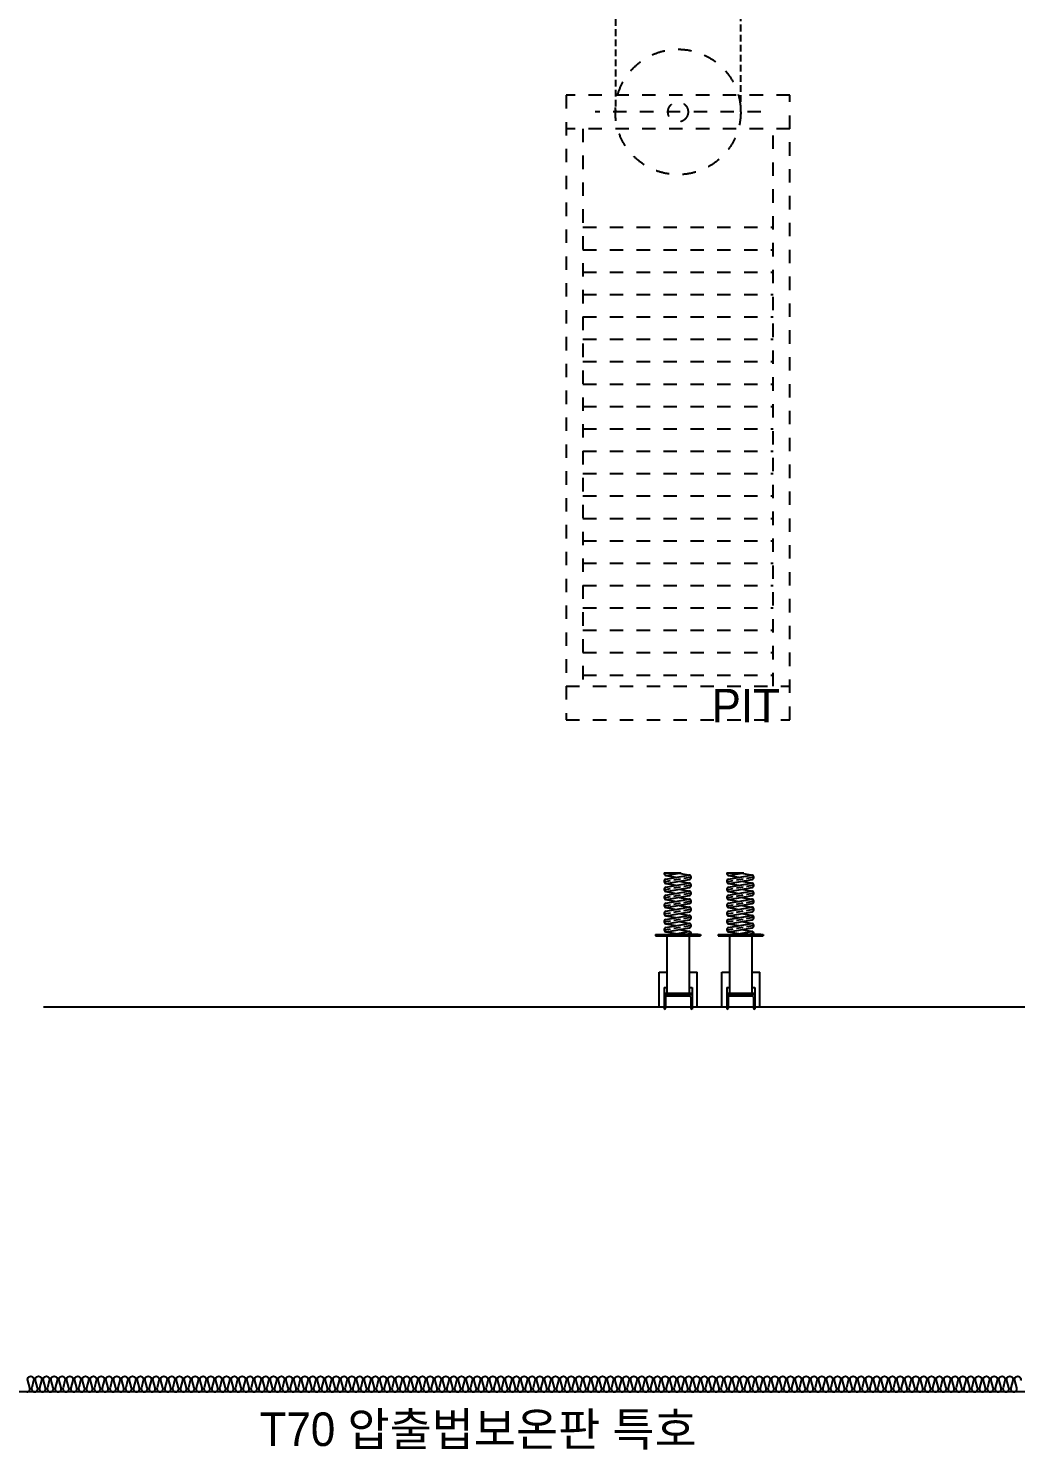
# Model space of a CAD drawing. Header units: millimetres. Extents: x -1320 to 172218, y -4077 to 50350.
# Drawn here: x 161032 to 165443, y -4077 to 2271 of the extents above; entities that cross this region are included whole.
import ezdxf
from ezdxf.enums import TextEntityAlignment as Align

# ---------------------------------------------------------------- set-up
doc = ezdxf.new("R2010")
doc.units = ezdxf.units.MM
doc.header["$LTSCALE"] = 60
doc.linetypes.add('HIDDEN', pattern=[2, 1, -1])
doc.linetypes.add('HIDDENX2', pattern=[0.75, 0.5, -0.25])
for name, color, linetype in [('8', 8, 'Continuous'), ('A-INS', 251, 'Continuous'), ('A-무근', 4, 'Continuous'), ('hidden', 9, 'HIDDENX2'), ('ISL', 251, 'Continuous')]:
    doc.layers.add(name, color=color, linetype=linetype)
doc.layers.add('NOPLOT-TEXT', color=11, linetype='Continuous', plot=False)
doc.layers.add('NOPLOT-단열', color=21, linetype='Continuous', plot=False)
doc.styles.add('Gtx', font='')
doc.styles.get('Gtx').set_extended_font_data('Dotum')

msp = doc.modelspace()

# ---------------------------------------------------------------- linework, layer by layer
at = {"layer": '8', "linetype": 'HIDDEN'}
for p, q in [((163435, 1973), (163435, -817.4)), ((164435, 1973), (163435, 1973)), ((164435, -817.4), (164435, 1973)), ((164305, 1898), (163565, 1898)), ((164435, 1823), (163435, 1823)), ((163510, 1823), (163510, -667.4)), ((164360, -667.4), (164360, 1823)), ((163510, 1382.6), (164360, 1382.6)), ((163510, 1282.6), (164360, 1282.6)), ((163510, 1182.6), (164360, 1182.6)), ((163510, 1082.6), (164360, 1082.6)), ((163510, 982.6), (164360, 982.6)), ((163510, 882.6), (164360, 882.6)), ((163510, 782.6), (164360, 782.6)), ((163510, 682.6), (164360, 682.6)), ((163510, 582.6), (164360, 582.6)), ((163510, 482.6), (164360, 482.6)), ((163510, 382.6), (164360, 382.6)), ((163510, 282.6), (164360, 282.6)), ((163510, 182.6), (164360, 182.6)), ((163510, 82.6), (164360, 82.6)), ((163510, -17.4), (164360, -17.4)), ((163510, -117.4), (164360, -117.4)), ((163510, -217.4), (164360, -217.4)), ((163510, -317.4), (164360, -317.4)), ((163510, -417.4), (164360, -417.4)), ((163510, -517.4), (164360, -517.4)), ((163510, -617.4), (164360, -617.4)), ((163435, -667.4), (164435, -667.4)), ((163435, -817.4), (164435, -817.4))]:
    msp.add_line(p, q, dxfattribs=at)
at = {"layer": '8'}
for p, q in [((163872.4, -1501), (163949.5, -1501)), ((163880.5, -1528.9), (163982.5, -1510.9)), ((163880.5, -1512.6), (163926.7, -1520.7)), ((163882.3, -1512.9), (163949.5, -1501)), ((163939.8, -1502.7), (163986, -1510.9)), ((164152.4, -1501), (164229.5, -1501)), ((164160.5, -1528.9), (164262.5, -1510.9)), ((164160.5, -1512.6), (164206.7, -1520.7)), ((164162.3, -1512.9), (164229.5, -1501)), ((164219.8, -1502.7), (164266, -1510.9)), ((163880.5, -1564.9), (163982.5, -1546.9)), ((163880.5, -1548.6), (163926.7, -1556.7)), ((163880.5, -1600.9), (163982.5, -1582.9)), ((163880.5, -1584.6), (163926.7, -1592.7)), ((163884, -1548.6), (163986, -1530.6)), ((163884, -1584.6), (163986, -1566.6)), ((163939.8, -1538.7), (163986, -1546.9)), ((163939.8, -1574.7), (163986, -1582.9)), ((164160.5, -1564.9), (164262.5, -1546.9)), ((164160.5, -1548.6), (164206.7, -1556.7)), ((164160.5, -1600.9), (164262.5, -1582.9)), ((164160.5, -1584.6), (164206.7, -1592.7)), ((164164, -1548.6), (164266, -1530.6)), ((164164, -1584.6), (164266, -1566.6)), ((164219.8, -1538.7), (164266, -1546.9)), ((164219.8, -1574.7), (164266, -1582.9)), ((163880.5, -1636.9), (163982.5, -1618.9)), ((163880.5, -1620.6), (163926.7, -1628.7)), ((163884, -1620.6), (163986, -1602.6)), ((163884, -1656.6), (163986, -1638.6)), ((163939.8, -1610.7), (163986, -1618.9)), ((163939.8, -1646.7), (163986, -1654.9)), ((164160.5, -1636.9), (164262.5, -1618.9)), ((164160.5, -1620.6), (164206.7, -1628.7)), ((164164, -1620.6), (164266, -1602.6)), ((164164, -1656.6), (164266, -1638.6)), ((164219.8, -1610.7), (164266, -1618.9)), ((164219.8, -1646.7), (164266, -1654.9)), ((163880.5, -1672.9), (163982.5, -1654.9)), ((163880.5, -1656.6), (163926.7, -1664.7)), ((163880.5, -1708.9), (163982.5, -1690.9)), ((163880.5, -1692.6), (163926.7, -1700.7)), ((163884, -1692.6), (163986, -1674.6)), ((163884, -1728.6), (163986, -1710.6)), ((163939.8, -1682.7), (163986, -1690.9)), ((164160.5, -1672.9), (164262.5, -1654.9)), ((164160.5, -1656.6), (164206.7, -1664.7)), ((164160.5, -1708.9), (164262.5, -1690.9)), ((164160.5, -1692.6), (164206.7, -1700.7)), ((164164, -1692.6), (164266, -1674.6)), ((164164, -1728.6), (164266, -1710.6)), ((164219.8, -1682.7), (164266, -1690.9)), ((163835, -1776), (163835, -1782)), ((163835, -1776), (164035, -1776)), ((163880.5, -1744.9), (163982.5, -1726.9)), ((163880.5, -1728.6), (163926.7, -1736.7)), ((163880.5, -1764.6), (163926.7, -1772.7)), ((163884, -1764.6), (163986, -1746.6)), ((163908.1, -1776), (163982.5, -1762.9)), ((163908.1, -1776), (163993.7, -1776)), ((164024.4, -1776), (163933.2, -1776)), ((163939.8, -1718.7), (163986, -1726.9)), ((163939.8, -1754.7), (163986, -1762.9)), ((164035, -1776), (164035, -1782)), ((164115, -1776), (164315, -1776)), ((164115, -1776), (164115, -1782)), ((164160.5, -1744.9), (164262.5, -1726.9)), ((164160.5, -1728.6), (164206.7, -1736.7)), ((164160.5, -1764.6), (164206.7, -1772.7)), ((164164, -1764.6), (164266, -1746.6)), ((164188.1, -1776), (164262.5, -1762.9)), ((164188.1, -1776), (164273.7, -1776)), ((164304.4, -1776), (164213.2, -1776)), ((164219.8, -1718.7), (164266, -1726.9)), ((164219.8, -1754.7), (164266, -1762.9)), ((164315, -1776), (164315, -1782)), ((163835, -1782), (164035, -1782)), ((163885, -1782), (163885, -2039)), ((163985, -1782), (163985, -2039)), ((164115, -1782), (164315, -1782)), ((164165, -1782), (164165, -2039)), ((164265, -1782), (164265, -2039)), ((163850, -1945), (163885, -1945)), ((163850, -2100), (163850, -1945)), ((163985, -1945), (164020, -1945)), ((164020, -2100), (164020, -1945)), ((164130, -1945), (164165, -1945)), ((164130, -2100), (164130, -1945)), ((164265, -1945), (164300, -1945)), ((164300, -2100), (164300, -1945)), ((163872.5, -2013), (163872.5, -2110)), ((163872.5, -2013), (163885, -2013)), ((163985, -2013), (163997.5, -2013)), ((163997.5, -2013), (163997.5, -2110)), ((164152.5, -2013), (164165, -2013)), ((164152.5, -2013), (164152.5, -2110)), ((164265, -2013), (164277.5, -2013)), ((164277.5, -2013), (164277.5, -2110)), ((163872.5, -2039), (163997.5, -2039)), ((163872.5, -2039), (163872.5, -2045)), ((163872.5, -2045), (163997.5, -2045)), ((163872.5, -2045), (163997.5, -2045)), ((163997.5, -2045), (163872.5, -2045)), ((163878.5, -2057), (163878.5, -2105)), ((163884.5, -2051), (163985.5, -2051)), ((163991.5, -2057), (163991.5, -2105)), ((163997.5, -2039), (163997.5, -2045)), ((164152.5, -2039), (164152.5, -2045)), ((164152.5, -2039), (164277.5, -2039)), ((164277.5, -2045), (164152.5, -2045)), ((164152.5, -2045), (164277.5, -2045)), ((164152.5, -2045), (164277.5, -2045)), ((164158.5, -2057), (164158.5, -2105)), ((164164.5, -2051), (164265.5, -2051)), ((164271.5, -2057), (164271.5, -2105)), ((164277.5, -2039), (164277.5, -2045)), ((163850, -2100), (163872.5, -2100)), ((163873.5, -2110), (163872.5, -2110)), ((163878.5, -2100), (163991.5, -2100)), ((163997.5, -2110), (163996.5, -2110)), ((163997.5, -2100), (164020, -2100)), ((164130, -2100), (164152.5, -2100)), ((164153.5, -2110), (164152.5, -2110)), ((164158.5, -2100), (164271.5, -2100)), ((164277.5, -2110), (164276.5, -2110)), ((164277.5, -2100), (164300, -2100))]:
    msp.add_line(p, q, dxfattribs=at)
at = {"layer": '8', "linetype": 'HIDDEN'}
for radius in [280, 45]:
    msp.add_circle((163935, 1898), radius, dxfattribs=at)
at = {"layer": '8'}
for centre, radius, start, end in [((163882.3, -1502.7), 10, 170.12205, 259.99202), ((163984.3, -1520.7), 10, 280.00798, 100.00798), ((164162.3, -1502.7), 10, 170.12205, 259.99202), ((164264.3, -1520.7), 10, 280.00798, 100.00798), ((163882.3, -1538.7), 10, 100.00798, 280.00798), ((163882.3, -1574.7), 10, 100.00798, 280.00798), ((163984.3, -1556.7), 10, 280.00798, 100.00798), ((163984.3, -1592.7), 10, 280.00798, 100.00798), ((164162.3, -1538.7), 10, 100.00798, 280.00798), ((164162.3, -1574.7), 10, 100.00798, 280.00798), ((164264.3, -1556.7), 10, 280.00798, 100.00798), ((164264.3, -1592.7), 10, 280.00798, 100.00798), ((163882.3, -1610.7), 10, 100.00798, 280.00798), ((163882.3, -1646.7), 10, 100.00798, 280.00798), ((163984.3, -1628.7), 10, 280.00798, 100.00798), ((164162.3, -1610.7), 10, 100.00798, 280.00798), ((164162.3, -1646.7), 10, 100.00798, 280.00798), ((164264.3, -1628.7), 10, 280.00798, 100.00798), ((163882.3, -1682.7), 10, 100.00798, 280.00798), ((163882.3, -1718.7), 10, 100.00798, 280.00798), ((163984.3, -1664.7), 10, 280.00798, 100.00798), ((163984.3, -1700.7), 10, 280.00798, 100.00798), ((164162.3, -1682.7), 10, 100.00798, 280.00798), ((164162.3, -1718.7), 10, 100.00798, 280.00798), ((164264.3, -1664.7), 10, 280.00798, 100.00798), ((164264.3, -1700.7), 10, 280.00798, 100.00798), ((163882.3, -1754.7), 10, 100.00798, 280.00798), ((163984.3, -1736.7), 10, 280.00798, 100.00798), ((163984.3, -1772.7), 10, 340.82518, 100.00798), ((164162.3, -1754.7), 10, 100.00798, 280.00798), ((164264.3, -1736.7), 10, 280.00798, 100.00798), ((164264.3, -1772.7), 10, 340.82518, 100.00798), ((163884.5, -2057), 6, 90, 180), ((163985.5, -2057), 6, 0, 90), ((164164.5, -2057), 6, 90, 180), ((164265.5, -2057), 6, 0, 90), ((163873.5, -2105), 5, 270, 0), ((163996.5, -2105), 5, 180, 270), ((164153.5, -2105), 5, 270, 0), ((164276.5, -2105), 5, 180, 270)]:
    msp.add_arc(centre, radius, start, end, dxfattribs=at)
at = {"layer": 'A-INS'}
msp.add_line((168070.2, -3820), (159380.2, -3820), dxfattribs=at)
at = {"layer": 'A-무근'}
msp.add_line((161100, -2100), (167100, -2100), dxfattribs=at)
at = {"layer": 'hidden'}
for p, q in [((164215, 1898), (164215, 48809.5, 0)), ((163655, 47942.1, 0), (163655, 1898)), ((163872.4, -1504.5), (163892, -1501)), ((163872.4, -1540.5), (163994.1, -1519)), ((164152.4, -1504.5), (164172, -1501)), ((164152.4, -1540.5), (164274.1, -1519)), ((163872.4, -1576.5), (163994.1, -1555)), ((164152.4, -1576.5), (164274.1, -1555)), ((163872.4, -1612.5), (163994.1, -1591)), ((163872.4, -1648.5), (163994.1, -1627)), ((164152.4, -1612.5), (164274.1, -1591)), ((164152.4, -1648.5), (164274.1, -1627)), ((163872.4, -1684.5), (163994.1, -1663)), ((163872.4, -1720.5), (163994.1, -1699)), ((164152.4, -1684.5), (164274.1, -1663)), ((164152.4, -1720.5), (164274.1, -1699)), ((163872.4, -1756.5), (163994.1, -1735)), ((163965.6, -1776), (163994.1, -1771)), ((164152.4, -1756.5), (164274.1, -1735)), ((164245.6, -1776), (164274.1, -1771))]:
    msp.add_line(p, q, dxfattribs=at)
at = {"layer": 'ISL', "elevation": 0}
msp.add_lwpolyline([(161025.2, -3820, 0.524856), (161038.3, -3801), (161029.6, -3769, -1.449198), (161055.8, -3769), (161047.1, -3801, 0.524856), (161060.2, -3820, 0.524856), (161073.3, -3801), (161064.6, -3769, -1.449198), (161090.8, -3769), (161082.1, -3801, 0.524856), (161095.2, -3820, 0.524856), (161108.3, -3801), (161099.6, -3769, -1.449198), (161125.8, -3769), (161117.1, -3801, 0.524856), (161130.2, -3820, 0.524856), (161143.3, -3801), (161134.6, -3769, -1.449198), (161160.8, -3769), (161152.1, -3801, 0.524856), (161165.2, -3820, 0.524856), (161178.3, -3801), (161169.6, -3769, -1.449198), (161195.8, -3769), (161187.1, -3801, 0.524856), (161200.2, -3820, 0.524856), (161213.3, -3801), (161204.6, -3769, -1.449198), (161230.8, -3769), (161222.1, -3801, 0.524856), (161235.2, -3820, 0.524856), (161248.3, -3801), (161239.6, -3769, -1.449198), (161265.8, -3769), (161257.1, -3801, 0.524856), (161270.2, -3820, 0.524856), (161283.3, -3801), (161274.6, -3769, -1.449198), (161300.8, -3769), (161292.1, -3801, 0.524856), (161305.2, -3820, 0.524856), (161318.3, -3801), (161309.6, -3769, -1.449198), (161335.8, -3769), (161327.1, -3801, 0.524856), (161340.2, -3820, 0.524856), (161353.3, -3801), (161344.6, -3769, -1.449198), (161370.8, -3769), (161362.1, -3801, 0.524856), (161375.2, -3820, 0.524856), (161388.3, -3801), (161379.6, -3769, -1.449198), (161405.8, -3769), (161397.1, -3801, 0.524856), (161410.2, -3820, 0.524856), (161423.3, -3801), (161414.6, -3769, -1.449198), (161440.8, -3769), (161432.1, -3801, 0.524856), (161445.2, -3820, 0.524856), (161458.3, -3801), (161449.6, -3769, -1.449198), (161475.8, -3769), (161467.1, -3801, 0.524856), (161480.2, -3820, 0.524856), (161493.3, -3801), (161484.6, -3769, -1.449198), (161510.8, -3769), (161502.1, -3801, 0.524856), (161515.2, -3820, 0.524856), (161528.3, -3801), (161519.6, -3769, -1.449198), (161545.8, -3769), (161537.1, -3801, 0.524856), (161550.2, -3820, 0.524856), (161563.3, -3801), (161554.6, -3769, -1.449198), (161580.8, -3769), (161572.1, -3801, 0.524856), (161585.2, -3820, 0.524856), (161598.3, -3801), (161589.6, -3769, -1.449198), (161615.8, -3769), (161607.1, -3801, 0.524856), (161620.2, -3820, 0.524856), (161633.3, -3801), (161624.6, -3769, -1.449198), (161650.8, -3769), (161642.1, -3801, 0.524856), (161655.2, -3820, 0.524856), (161668.3, -3801), (161659.6, -3769, -1.449198), (161685.8, -3769), (161677.1, -3801, 0.524856), (161690.2, -3820, 0.524856), (161703.3, -3801), (161694.6, -3769, -1.449198), (161720.8, -3769), (161712.1, -3801, 0.524856), (161725.2, -3820, 0.524856), (161738.3, -3801), (161729.6, -3769, -1.449198), (161755.8, -3769), (161747.1, -3801, 0.524856), (161760.2, -3820, 0.524856), (161773.3, -3801), (161764.6, -3769, -1.449198), (161790.8, -3769), (161782.1, -3801, 0.524856), (161795.2, -3820, 0.524856), (161808.3, -3801), (161799.6, -3769, -1.449198), (161825.8, -3769), (161817.1, -3801, 0.524856), (161830.2, -3820, 0.524856), (161843.3, -3801), (161834.6, -3769, -1.449198), (161860.8, -3769), (161852.1, -3801, 0.524856), (161865.2, -3820, 0.524856), (161878.3, -3801), (161869.6, -3769, -1.449198), (161895.8, -3769), (161887.1, -3801, 0.524856), (161900.2, -3820, 0.524856), (161913.3, -3801), (161904.6, -3769, -1.449198), (161930.8, -3769), (161922.1, -3801, 0.524856), (161935.2, -3820, 0.524856), (161948.3, -3801), (161939.6, -3769, -1.449198), (161965.8, -3769), (161957.1, -3801, 0.524856), (161970.2, -3820, 0.524856), (161983.3, -3801), (161974.6, -3769, -1.449198), (162000.8, -3769), (161992.1, -3801, 0.524856), (162005.2, -3820, 0.524856), (162018.3, -3801), (162009.6, -3769, -1.449198), (162035.8, -3769), (162027.1, -3801, 0.524856), (162040.2, -3820, 0.524856), (162053.3, -3801), (162044.6, -3769, -1.449198), (162070.8, -3769), (162062.1, -3801, 0.524856), (162075.2, -3820, 0.524856), (162088.3, -3801), (162079.6, -3769, -1.449198), (162105.8, -3769), (162097.1, -3801, 0.524856), (162110.2, -3820, 0.524856), (162123.3, -3801), (162114.6, -3769, -1.449198), (162140.8, -3769), (162132.1, -3801, 0.524856), (162145.2, -3820, 0.524856), (162158.3, -3801), (162149.6, -3769, -1.449198), (162175.8, -3769), (162167.1, -3801, 0.524856), (162180.2, -3820, 0.524856), (162193.3, -3801), (162184.6, -3769, -1.449198), (162210.8, -3769), (162202.1, -3801, 0.524856), (162215.2, -3820, 0.524856), (162228.3, -3801), (162219.6, -3769, -1.449198), (162245.8, -3769), (162237.1, -3801, 0.524856), (162250.2, -3820, 0.524856), (162263.3, -3801), (162254.6, -3769, -1.449198), (162280.8, -3769), (162272.1, -3801, 0.524856), (162285.2, -3820, 0.524856), (162298.3, -3801), (162289.6, -3769, -1.449198), (162315.8, -3769), (162307.1, -3801, 0.524856), (162320.2, -3820, 0.524856), (162333.3, -3801), (162324.6, -3769, -1.449198), (162350.8, -3769), (162342.1, -3801, 0.524856), (162355.2, -3820, 0.524856), (162368.3, -3801), (162359.6, -3769, -1.449198), (162385.8, -3769), (162377.1, -3801, 0.524856), (162390.2, -3820, 0.524856), (162403.3, -3801), (162394.6, -3769, -1.449198), (162420.8, -3769), (162412.1, -3801, 0.524856), (162425.2, -3820, 0.524856), (162438.3, -3801), (162429.6, -3769, -1.449198), (162455.8, -3769), (162447.1, -3801, 0.524856), (162460.2, -3820, 0.524856), (162473.3, -3801), (162464.6, -3769, -1.449198), (162490.8, -3769), (162482.1, -3801, 0.524856), (162495.2, -3820, 0.524856), (162508.3, -3801), (162499.6, -3769, -1.449198), (162525.8, -3769), (162517.1, -3801, 0.524856), (162530.2, -3820, 0.524856), (162543.3, -3801), (162534.6, -3769, -1.449198), (162560.8, -3769), (162552.1, -3801, 0.524856), (162565.2, -3820, 0.524856), (162578.3, -3801), (162569.6, -3769, -1.449198), (162595.8, -3769), (162587.1, -3801, 0.524856), (162600.2, -3820, 0.524856), (162613.3, -3801), (162604.6, -3769, -1.449198), (162630.8, -3769), (162622.1, -3801, 0.524856), (162635.2, -3820, 0.524856), (162648.3, -3801), (162639.6, -3769, -1.449198), (162665.8, -3769), (162657.1, -3801, 0.524856), (162670.2, -3820, 0.524856), (162683.3, -3801), (162674.6, -3769, -1.449198), (162700.8, -3769), (162692.1, -3801, 0.524856), (162705.2, -3820, 0.524856), (162718.3, -3801), (162709.6, -3769, -1.449198), (162735.8, -3769), (162727.1, -3801, 0.524856), (162740.2, -3820, 0.524856), (162753.3, -3801), (162744.6, -3769, -1.449198), (162770.8, -3769), (162762.1, -3801, 0.524856), (162775.2, -3820, 0.524856), (162788.3, -3801), (162779.6, -3769, -1.449198), (162805.8, -3769), (162797.1, -3801, 0.524856), (162810.2, -3820, 0.524856), (162823.3, -3801), (162814.6, -3769, -1.449198), (162840.8, -3769), (162832.1, -3801, 0.524856), (162845.2, -3820, 0.524856), (162858.3, -3801), (162849.6, -3769, -1.449198), (162875.8, -3769), (162867.1, -3801, 0.524856), (162880.2, -3820, 0.524856), (162893.3, -3801), (162884.6, -3769, -1.449198), (162910.8, -3769), (162902.1, -3801, 0.524856), (162915.2, -3820, 0.524856), (162928.3, -3801), (162919.6, -3769, -1.449198), (162945.8, -3769), (162937.1, -3801, 0.524856), (162950.2, -3820, 0.524856), (162963.3, -3801), (162954.6, -3769, -1.449198), (162980.8, -3769), (162972.1, -3801, 0.524856), (162985.2, -3820, 0.524856), (162998.3, -3801), (162989.6, -3769, -1.449198), (163015.8, -3769), (163007.1, -3801, 0.524856), (163020.2, -3820, 0.524856), (163033.3, -3801), (163024.6, -3769, -1.449198), (163050.8, -3769), (163042.1, -3801, 0.524856), (163055.2, -3820, 0.524856), (163068.3, -3801), (163059.6, -3769, -1.449198), (163085.8, -3769), (163077.1, -3801, 0.524856), (163090.2, -3820, 0.524856), (163103.3, -3801), (163094.6, -3769, -1.449198), (163120.8, -3769), (163112.1, -3801, 0.524856), (163125.2, -3820, 0.524856), (163138.3, -3801), (163129.6, -3769, -1.449198), (163155.8, -3769), (163147.1, -3801, 0.524856), (163160.2, -3820, 0.524856), (163173.3, -3801), (163164.6, -3769, -1.449198), (163190.8, -3769), (163182.1, -3801, 0.524856), (163195.2, -3820, 0.524856), (163208.3, -3801), (163199.6, -3769, -1.449198), (163225.8, -3769), (163217.1, -3801, 0.524856), (163230.2, -3820, 0.524856), (163243.3, -3801), (163234.6, -3769, -1.449198), (163260.8, -3769), (163252.1, -3801, 0.524856), (163265.2, -3820, 0.524856), (163278.3, -3801), (163269.6, -3769, -1.449198), (163295.8, -3769), (163287.1, -3801, 0.524856), (163300.2, -3820, 0.524856), (163313.3, -3801), (163304.6, -3769, -1.449198), (163330.8, -3769), (163322.1, -3801, 0.524856), (163335.2, -3820, 0.524856), (163348.3, -3801), (163339.6, -3769, -1.449198), (163365.8, -3769), (163357.1, -3801, 0.524856), (163370.2, -3820, 0.524856), (163383.3, -3801), (163374.6, -3769, -1.449198), (163400.8, -3769), (163392.1, -3801, 0.524856), (163405.2, -3820, 0.524856), (163418.3, -3801), (163409.6, -3769, -1.449198), (163435.8, -3769), (163427.1, -3801, 0.524856), (163440.2, -3820, 0.524856), (163453.3, -3801), (163444.6, -3769, -1.449198), (163470.8, -3769), (163462.1, -3801, 0.524856), (163475.2, -3820, 0.524856), (163488.3, -3801), (163479.6, -3769, -1.449198), (163505.8, -3769), (163497.1, -3801, 0.524856), (163510.2, -3820, 0.524856), (163523.3, -3801), (163514.6, -3769, -1.449198), (163540.8, -3769), (163532.1, -3801, 0.524856), (163545.2, -3820, 0.524856), (163558.3, -3801), (163549.6, -3769, -1.449198), (163575.8, -3769), (163567.1, -3801, 0.524856), (163580.2, -3820, 0.524856), (163593.3, -3801), (163584.6, -3769, -1.449198), (163610.8, -3769), (163602.1, -3801, 0.524856), (163615.2, -3820, 0.524856), (163628.3, -3801), (163619.6, -3769, -1.449198), (163645.8, -3769), (163637.1, -3801, 0.524856), (163650.2, -3820, 0.524856), (163663.3, -3801), (163654.6, -3769, -1.449198), (163680.8, -3769), (163672.1, -3801, 0.524856), (163685.2, -3820, 0.524856), (163698.3, -3801), (163689.6, -3769, -1.449198), (163715.8, -3769), (163707.1, -3801, 0.524856), (163720.2, -3820, 0.524856), (163733.3, -3801), (163724.6, -3769, -1.449198), (163750.8, -3769), (163742.1, -3801, 0.524856), (163755.2, -3820, 0.524856), (163768.3, -3801), (163759.6, -3769, -1.449198), (163785.8, -3769), (163777.1, -3801, 0.524856), (163790.2, -3820, 0.524856), (163803.3, -3801), (163794.6, -3769, -1.449198), (163820.8, -3769), (163812.1, -3801, 0.524856), (163825.2, -3820, 0.524856), (163838.3, -3801), (163829.6, -3769, -1.449198), (163855.8, -3769), (163847.1, -3801, 0.524856), (163860.2, -3820, 0.524856), (163873.3, -3801), (163864.6, -3769, -1.449198), (163890.8, -3769), (163882.1, -3801, 0.524856), (163895.2, -3820, 0.524856), (163908.3, -3801), (163899.6, -3769, -1.449198), (163925.8, -3769), (163917.1, -3801, 0.524856), (163930.2, -3820, 0.524856), (163943.3, -3801), (163934.6, -3769, -1.449198), (163960.8, -3769), (163952.1, -3801, 0.524856), (163965.2, -3820, 0.524856), (163978.3, -3801), (163969.6, -3769, -1.449198), (163995.8, -3769), (163987.1, -3801, 0.524856), (164000.2, -3820, 0.524856), (164013.3, -3801), (164004.6, -3769, -1.449198), (164030.8, -3769), (164022.1, -3801, 0.524856), (164035.2, -3820, 0.524856), (164048.3, -3801), (164039.6, -3769, -1.449198), (164065.8, -3769), (164057.1, -3801, 0.524856), (164070.2, -3820, 0.524856), (164083.3, -3801), (164074.6, -3769, -1.449198), (164100.8, -3769), (164092.1, -3801, 0.524856), (164105.2, -3820, 0.524856), (164118.3, -3801), (164109.6, -3769, -1.449198), (164135.8, -3769), (164127.1, -3801, 0.524856), (164140.2, -3820, 0.524856), (164153.3, -3801), (164144.6, -3769, -1.449198), (164170.8, -3769), (164162.1, -3801, 0.524856), (164175.2, -3820, 0.524856), (164188.3, -3801), (164179.6, -3769, -1.449198), (164205.8, -3769), (164197.1, -3801, 0.524856), (164210.2, -3820, 0.524856), (164223.3, -3801), (164214.6, -3769, -1.449198), (164240.8, -3769), (164232.1, -3801, 0.524856), (164245.2, -3820, 0.524856), (164258.3, -3801), (164249.6, -3769, -1.449198), (164275.8, -3769), (164267.1, -3801, 0.524856), (164280.2, -3820, 0.524856), (164293.3, -3801), (164284.6, -3769, -1.449198), (164310.8, -3769), (164302.1, -3801, 0.524856), (164315.2, -3820, 0.524856), (164328.3, -3801), (164319.6, -3769, -1.449198), (164345.8, -3769), (164337.1, -3801, 0.524856), (164350.2, -3820, 0.524856), (164363.3, -3801), (164354.6, -3769, -1.449198), (164380.8, -3769), (164372.1, -3801, 0.524856), (164385.2, -3820, 0.524856), (164398.3, -3801), (164389.6, -3769, -1.449198), (164415.8, -3769), (164407.1, -3801, 0.524856), (164420.2, -3820, 0.524856), (164433.3, -3801), (164424.6, -3769, -1.449198), (164450.8, -3769), (164442.1, -3801, 0.524856), (164455.2, -3820, 0.524856), (164468.3, -3801), (164459.6, -3769, -1.449198), (164485.8, -3769), (164477.1, -3801, 0.524856), (164490.2, -3820, 0.524856), (164503.3, -3801), (164494.6, -3769, -1.449198), (164520.8, -3769), (164512.1, -3801, 0.524856), (164525.2, -3820, 0.524856), (164538.3, -3801), (164529.6, -3769, -1.449198), (164555.8, -3769), (164547.1, -3801, 0.524856), (164560.2, -3820, 0.524856), (164573.3, -3801), (164564.6, -3769, -1.449198), (164590.8, -3769), (164582.1, -3801, 0.524856), (164595.2, -3820, 0.524856), (164608.3, -3801), (164599.6, -3769, -1.449198), (164625.8, -3769), (164617.1, -3801, 0.524856), (164630.2, -3820, 0.524856), (164643.3, -3801), (164634.6, -3769, -1.449198), (164660.8, -3769), (164652.1, -3801, 0.524856), (164665.2, -3820, 0.524856), (164678.3, -3801), (164669.6, -3769, -1.449198), (164695.8, -3769), (164687.1, -3801, 0.524856), (164700.2, -3820, 0.524856), (164713.3, -3801), (164704.6, -3769, -1.449198), (164730.8, -3769), (164722.1, -3801, 0.524856), (164735.2, -3820, 0.524856), (164748.3, -3801), (164739.6, -3769, -1.449198), (164765.8, -3769), (164757.1, -3801, 0.524856), (164770.2, -3820, 0.524856), (164783.3, -3801), (164774.6, -3769, -1.449198), (164800.8, -3769), (164792.1, -3801, 0.524856), (164805.2, -3820, 0.524856), (164818.3, -3801), (164809.6, -3769, -1.449198), (164835.8, -3769), (164827.1, -3801, 0.524856), (164840.2, -3820, 0.524856), (164853.3, -3801), (164844.6, -3769, -1.449198), (164870.8, -3769), (164862.1, -3801, 0.524856), (164875.2, -3820, 0.524856), (164888.3, -3801), (164879.6, -3769, -1.449198), (164905.8, -3769), (164897.1, -3801, 0.524856), (164910.2, -3820, 0.524856), (164923.3, -3801), (164914.6, -3769, -1.449198), (164940.8, -3769), (164932.1, -3801, 0.524856), (164945.2, -3820, 0.524856), (164958.3, -3801), (164949.6, -3769, -1.449198), (164975.8, -3769), (164967.1, -3801, 0.524856), (164980.2, -3820, 0.524856), (164993.3, -3801), (164984.6, -3769, -1.449198), (165010.8, -3769), (165002.1, -3801, 0.524856), (165015.2, -3820, 0.524856), (165028.3, -3801), (165019.6, -3769, -1.449198), (165045.8, -3769), (165037.1, -3801, 0.524856), (165050.2, -3820, 0.524856), (165063.3, -3801), (165054.6, -3769, -1.449198), (165080.8, -3769), (165072.1, -3801, 0.524856), (165085.2, -3820, 0.524856), (165098.3, -3801), (165089.6, -3769, -1.449198), (165115.8, -3769), (165107.1, -3801, 0.524856), (165120.2, -3820, 0.524856), (165133.3, -3801), (165124.6, -3769, -1.449198), (165150.8, -3769), (165142.1, -3801, 0.524856), (165155.2, -3820, 0.524856), (165168.3, -3801), (165159.6, -3769, -1.449198), (165185.8, -3769), (165177.1, -3801, 0.524856), (165190.2, -3820, 0.524856), (165203.3, -3801), (165194.6, -3769, -1.449198), (165220.8, -3769), (165212.1, -3801, 0.524856), (165225.2, -3820, 0.524856), (165238.3, -3801), (165229.6, -3769, -1.449198), (165255.8, -3769), (165247.1, -3801, 0.524856), (165260.2, -3820, 0.524856), (165273.3, -3801), (165264.6, -3769, -1.449198), (165290.8, -3769), (165282.1, -3801, 0.524856), (165295.2, -3820, 0.524856), (165308.3, -3801), (165299.6, -3769, -1.449198), (165325.8, -3769), (165317.1, -3801, 0.524856), (165330.2, -3820, 0.524856), (165343.3, -3801), (165334.6, -3769, -1.449198), (165360.8, -3769), (165352.1, -3801, 0.524856), (165365.2, -3820, 0.524856), (165378.3, -3801), (165369.6, -3769, -1.449198), (165395.8, -3769), (165387.1, -3801, 0.524856), (165400.2, -3820, 0.524856), (165413.3, -3801), (165404.6, -3769, -1.449198), (165430.8, -3769), (165422.1, -3801, 0.524856), (165435.2, -3820, 0.524856), (165448.3, -3801), (165439.6, -3769, -1.449198), (165465.8, -3769)], format="xyb", dxfattribs=at)

# ---------------------------------------------------------------- texts
at = {"layer": 'NOPLOT-TEXT', "style": 'Gtx'}
msp.add_text('PIT', height=150, dxfattribs=at).set_placement((164237.6, -754.1, 0), align=Align.MIDDLE)
at = {"layer": 'NOPLOT-단열', "style": 'Gtx'}
msp.add_text('T70 압출법보온판 특호', height=150, dxfattribs=at).set_placement((162065.3, -4061.5))

doc.saveas('drawing.dxf')
